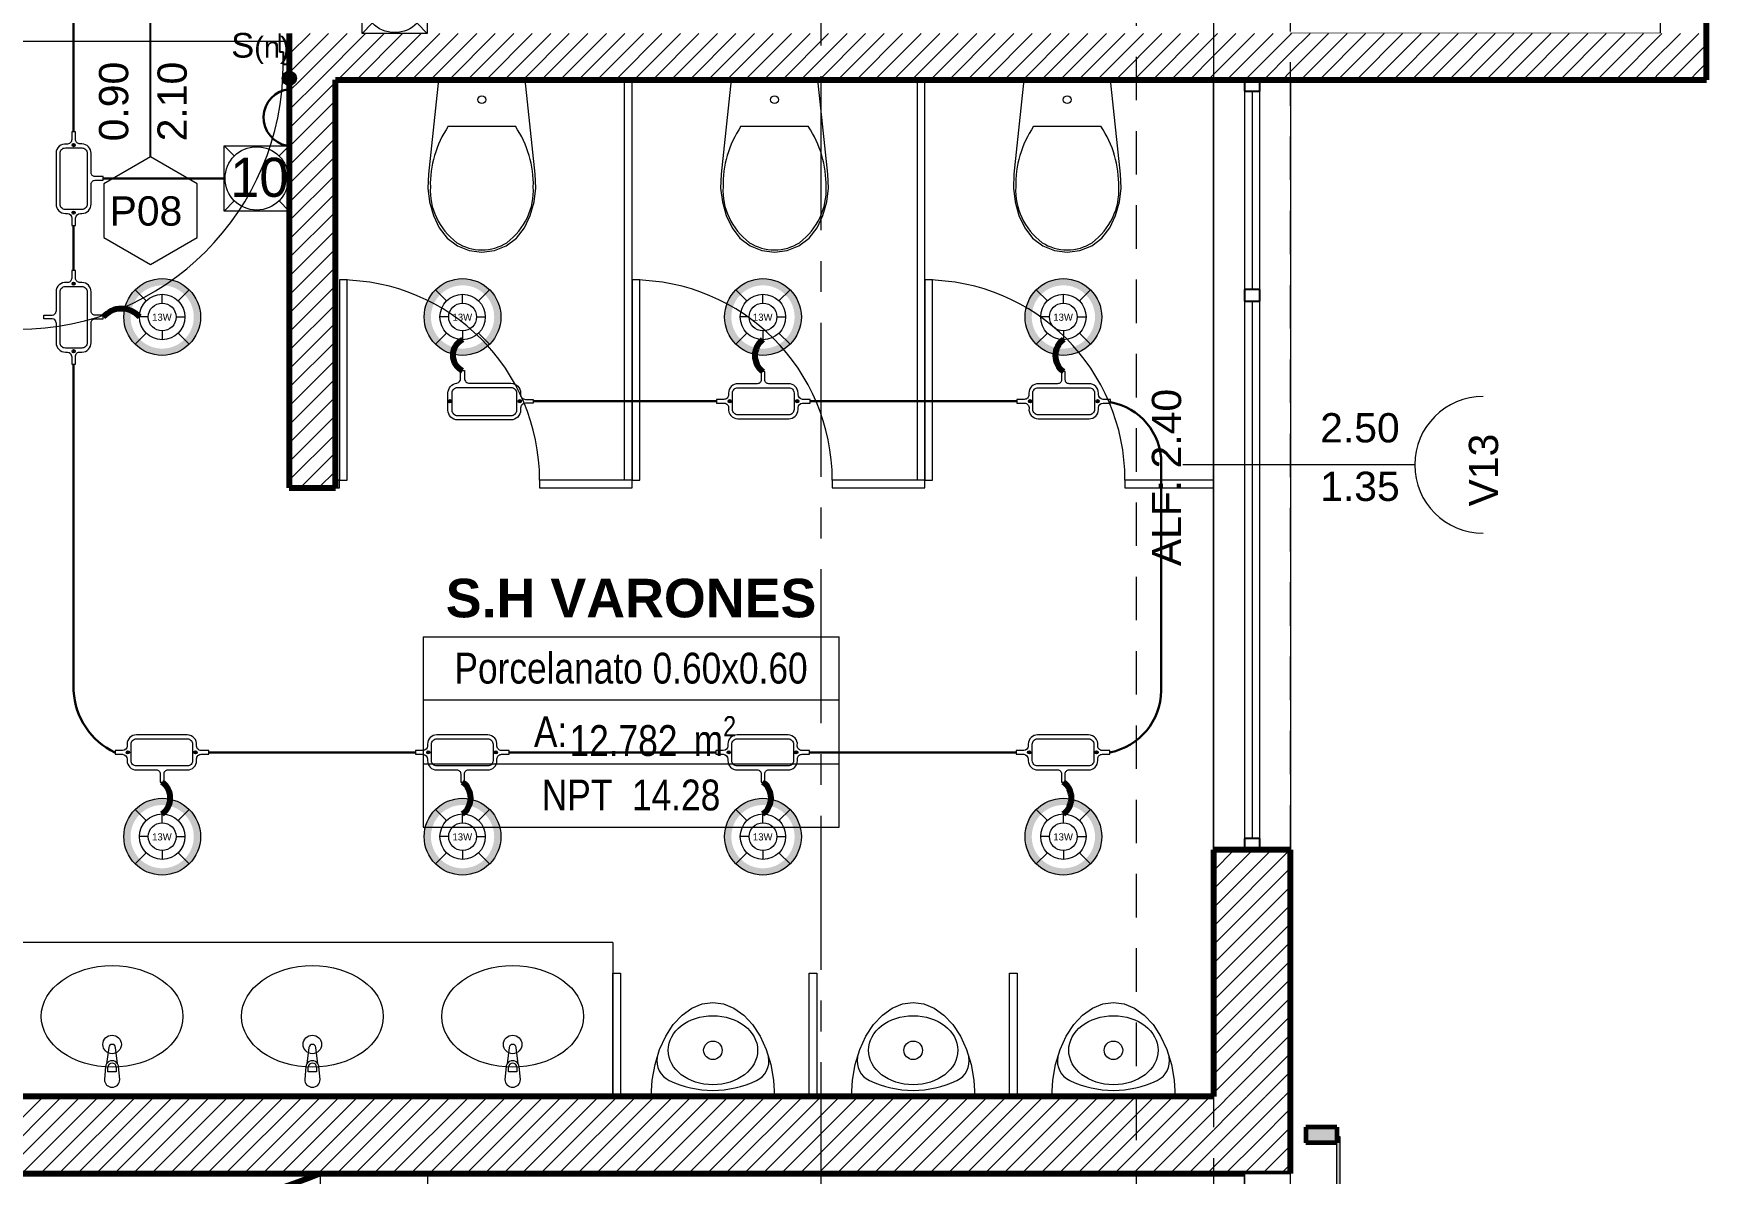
# Model space of a CAD drawing. Header units: inches. Extents: x -38 to 5698, y -33 to 92.
# Drawn here: x 324.99 to 330.42, y 11.45 to 15.15 of the extents above; entities that cross this region are included whole.
import ezdxf
from ezdxf.lldxf.tags import DXFTag

# ---------------------------------------------------------------- set-up
doc = ezdxf.new("R2010")
doc.units = ezdxf.units.IN
doc.header["$MEASUREMENT"] = 0
doc.set_wipeout_variables(frame=1)
for name, pattern in [('CONTINUA', [0]), ('Hidden Line', [0.195611, 0.141111, -0.0545]), ('Punto & Raya', [0.65, 0.5, -0.075, 0, -0.075]), ('Rayas', [0.282222, 0.141111, -0.141111]), ('Wipeout_Contour', [1, 0, -1])]:
    doc.linetypes.add(name, pattern=pattern)
for name, color, linetype, lineweight in [('00 IE CKTO TOMAS', 111, 'Rayas', 18), ('00_IE_Luminarias', 6, 'Continuous', 30), ('01 IE LUM LED AD DN570C', 1, 'Continuous', 13), ('ALUMBRADO_CONDUIT', 30, 'CONDUIT1', 30), ('ALUMBRADO_PVC', 6, 'PVC1', 30), ('Bancas', 1, 'Continuous', 13), ('Cable Alumbrado', 150, 'Continuous', 30), ('CABLEADO EXT.', 3, 'PVCSUBT', 30), ('pulsador', 4, 'Continuous', 40), ('Simb_Alumbrado', 140, 'CONTINUA', 30)]:
    doc.layers.add(name, color=color, linetype=linetype, lineweight=lineweight)
for name, color, linetype in [('02 _ ARQ _ ALB _ Ejes Generales', 7, 'Continuous'), ('02 _ ARQ _ ZON _ Espacio.3D', 7, 'Continuous'), ('08 _ STR _ EXT _ 07 Losa Aligerada', 7, 'Continuous'), ('08 _ STR _ EXT _ 09 Vigas', 7, 'Continuous'), ('Acabado - Muros', 7, 'Continuous'), ('Estructura - 04 MURO', 7, 'Continuous'), ('Interior - Sanitarios', 7, 'Continuous'), ('Marcador - Secciones', 251, 'Continuous')]:
    doc.layers.add(name, color=color, linetype=linetype)
doc.styles.add('Annotative', font='arial.ttf')
doc.styles.add('Estilo_Generado_4', font='swisse.ttf')
doc.styles.add('Estilo_Generado_8', font='arialbd.ttf')
doc.styles.add('Estilo_Generado_9', font='ARIALN.TTF')
doc.styles.add('{18b73a54-fa43-428c-adcb-c1c7bbdf2c84}', font='Simplex.shx')
tags = doc.linetypes.add('CONDUIT', pattern='A,1.5,-0.210535,["con",{18b73a54-fa43-428c-adcb-c1c7bbdf2c84},S=0.2,R=0,X=0,Y=-0.065594],-0.702384', length=2.412919).pattern_tags.tags
tags[6] = DXFTag(74, 10)
tags = doc.linetypes.add('CONDUIT1', pattern='A,1,-0.19772,["con",{18b73a54-fa43-428c-adcb-c1c7bbdf2c84},S=0.2,R=0,X=0,Y=-0.065594],-0.593642', length=1.791362).pattern_tags.tags
tags[6] = DXFTag(74, 10)
tags = doc.linetypes.add('PVC1', pattern='A,1,-0.19772,["PVC",{18b73a54-fa43-428c-adcb-c1c7bbdf2c84},S=0.13,R=0,X=0,Y=-0.061851],-0.507647', length=1.705367).pattern_tags.tags
tags[6] = DXFTag(74, 10)
tags = doc.linetypes.add('PVCSUBT', pattern='A,0.6,-0.3,0.6,-0.075691,["PVC",Standard,S=0.2,R=0,X=0,Y=-0.093724],-0.621005', length=2.196696).pattern_tags.tags
tags[10] = DXFTag(74, 10)
pattern_1 = [(45, (277.50004, 6e-09), (-0.030052038, 0.030052038), [])]

# ---------------------------------------------------------------- blocks, each defined once
blk = doc.blocks.new('LUM DN570C')
at = {"layer": '01 IE LUM LED AD DN570C'}
h = blk.add_hatch(color=256, dxfattribs=at)
edge = h.paths.add_edge_path()
edge.add_arc((0, 0), 0.1344, 0, 360)
edge = h.paths.add_edge_path(flags=17)
edge.add_arc((0, 0), 0.1108, 0, 360)
for p, q in [((-0.0561, 0.0563), (-0.0949, 0.0952)), ((0.0561, 0.0563), (0.0949, 0.0952)), ((-0.0561, -0.0563), (-0.0949, -0.0952)), ((0.0561, -0.0563), (0.0949, -0.0952))]:
    blk.add_line(p, q, dxfattribs=at)
at = {"layer": '01 IE LUM LED AD DN570C', "ltscale": 0.4}
for p, q in [((0, 0.0487), (0, 0.0795)), ((-0.0487, 0), (-0.0795, 0)), ((0.0487, 0), (0.0795, 0)), ((0, -0.0487), (0, -0.0795))]:
    blk.add_line(p, q, dxfattribs=at)
at = {"layer": '01 IE LUM LED AD DN570C'}
for radius in [0.1344, 0.0795]:
    blk.add_circle((0, 0), radius, dxfattribs=at)
at = {"layer": '01 IE LUM LED AD DN570C', "ltscale": 0.4}
blk.add_circle((0, 0), 0.0487, dxfattribs=at)
at = {"color": 1, "linetype": 'ByBlock', "lineweight": 80, "insert": (-0.0353, 0.0117), "char_height": 0.025, "width": 0.622217, "attachment_point": 1}
blk.add_mtext('13W ', dxfattribs=at)
blk = doc.blocks.new('oval t')
at = {"layer": 'Simb_Alumbrado', "lineweight": 13}
blk.add_lwpolyline([(0.0141, 0.0102, -0.414214), (0.0041, 0.0202), (0.0041, 0.0416), (-0.0056, 0.0416), (-0.0056, 0.0202, -0.414214), (-0.0156, 0.0102), (-0.0659, 0.0102, 0.414214), (-0.0899, -0.0138), (-0.0899, -0.0183, -0.414214), (-0.1019, -0.0303), (-0.1213, -0.0303), (-0.1213, -0.04), (-0.1016, -0.04, -0.451917), (-0.0897, -0.0535, 0.451917), (-0.0659, -0.0805), (0.0659, -0.0805, 0.414214), (0.0899, -0.0566), (0.0899, -0.0512, -0.398753), (0.1019, -0.0401), (0.1213, -0.0401), (0.1213, -0.0304), (0.1019, -0.0304, -0.368669), (0.0899, -0.0176), (0.0899, -0.0138, 0.414214), (0.0659, 0.0102), (0.0141, 0.0102)], format="xyb", dxfattribs=at)
blk.add_lwpolyline([(-0.0659, 0), (0.0659, 0, -0.414214), (0.0797, -0.0138), (0.0797, -0.0566, -0.414214), (0.0659, -0.0703), (-0.0659, -0.0703, -0.414214), (-0.0797, -0.0566), (-0.0797, -0.0138, -0.414214)], format="xyb", close=True, dxfattribs=at)
for points in [[(-0.0911, -0.0352), (-0.0828, -0.0352)], [(-0.0869, -0.031), (-0.0869, -0.0394)], [(0.0837, -0.0352), (0.0921, -0.0352)], [(0.0879, -0.031), (0.0879, -0.0394)]]:
    blk.add_lwpolyline(points, dxfattribs=at)
for centre in [(-0.0869, -0.0352), (0.0879, -0.0352)]:
    blk.add_circle(centre, 0.00419, dxfattribs=at)
blk = doc.blocks.new('CAJA OVAL TIPO L')
at = {"layer": 'Simb_Alumbrado', "lineweight": 13}
blk.add_lwpolyline([(-0.0491, -0.079), (-0.0491, -0.0343, -0.380413), (-0.0258, -0.0088), (-0.0258, -0.0088, 0.341426), (-0.0164, 0.0033), (-0.0164, 0.0236), (-0.0063, 0.0236), (-0.0063, 0.0033, 0.414214), (0.0063, -0.0092), (0.1138, -0.0092, -0.414214), (0.1388, -0.0343), (0.1388, -0.0382, 0.414214), (0.1513, -0.0508), (0.1716, -0.0508), (0.1716, -0.0609), (0.1513, -0.0609, 0.414214), (0.1388, -0.0734), (0.1388, -0.079, -0.414214), (0.1138, -0.104), (-0.0241, -0.104, -0.414214), (-0.0491, -0.079, 0.414214)], format="xyb", dxfattribs=at)
blk.add_lwpolyline([(-0.0241, -0.0199), (0.1138, -0.0199, -0.414214), (0.1282, -0.0343), (0.1282, -0.079, -0.414214), (0.1138, -0.0934), (-0.0241, -0.0934, -0.414214), (-0.0384, -0.079), (-0.0384, -0.0343, -0.414214)], format="xyb", close=True, dxfattribs=at)
for points in [[(-0.0483, -0.0558), (-0.0395, -0.0558)], [(-0.0439, -0.0514), (-0.0439, -0.0602)], [(0.1323, -0.0558), (0.1411, -0.0558)], [(0.1367, -0.0514), (0.1367, -0.0602)]]:
    blk.add_lwpolyline(points, dxfattribs=at)
for centre in [(-0.0439, -0.0558), (0.1367, -0.0558)]:
    blk.add_circle(centre, 0.00438, dxfattribs=at)
blk = doc.blocks.new('CAJA CONDULET TIPO X')
at = {"layer": 'Simb_Alumbrado', "lineweight": 13}
for p, q in [((78.5283, -4.1616), (78.5283, -4.1519)), ((78.5283, -4.1519), (78.5497, -4.1519)), ((78.5497, -4.1616), (78.5283, -4.1616))]:
    blk.add_line(p, q, dxfattribs=at)
for points in [[(78.6505, -4.1716, -0.414214), (78.6605, -4.1616), (78.6819, -4.1616), (78.6819, -4.1519), (78.6605, -4.1519, -0.414214), (78.6505, -4.1419), (78.6505, -4.0916, 0.414214), (78.6265, -4.0677), (78.6219, -4.0677, -0.414214), (78.6099, -4.0557), (78.6099, -4.0363), (78.6002, -4.0363), (78.6002, -4.056, -0.451917), (78.5867, -4.0678, 0.451917), (78.5597, -4.0916), (78.5597, -4.1419)], [(78.5597, -4.1716), (78.5597, -4.2235, 0.414214), (78.5837, -4.2475), (78.589, -4.2475, -0.334232), (78.6002, -4.2595), (78.6002, -4.2789), (78.6099, -4.2789), (78.6099, -4.2595, -0.455912), (78.6227, -4.2475), (78.6265, -4.2475, 0.414214), (78.6505, -4.2235), (78.6505, -4.1716)]]:
    blk.add_lwpolyline(points, format="xyb", dxfattribs=at)
for points in [[(78.6093, -4.0706), (78.6009, -4.0706)], [(78.6051, -4.0664), (78.6051, -4.0748)], [(78.6051, -4.2412), (78.6051, -4.2496)], [(78.6093, -4.2454), (78.6009, -4.2454)]]:
    blk.add_lwpolyline(points, dxfattribs=at)
blk.add_lwpolyline([(78.6403, -4.0916), (78.6403, -4.2235, -0.414214), (78.6265, -4.2373), (78.5837, -4.2373, -0.414214), (78.5699, -4.2235), (78.5699, -4.0916, -0.414214), (78.5837, -4.0779), (78.6265, -4.0779, -0.414214)], format="xyb", close=True, dxfattribs=at)
for centre in [(78.6051, -4.0706), (78.6051, -4.2454)]:
    blk.add_circle(centre, 0.00419, dxfattribs=at)
for centre, start, end in [((78.5497, -4.1419), 270, 0), ((78.5497, -4.1716), 0, 90)]:
    blk.add_arc(centre, 0.01, start, end, dxfattribs=at)
blk = doc.blocks.new('ii3t')
at = {"layer": 'Simb_Alumbrado', "lineweight": 5}
h = blk.add_hatch(color=3, dxfattribs=at)
edge = h.paths.add_edge_path()
edge.add_arc((0, 0), 0.0164, 0, 360)
blk.add_circle((0, 0), 0.0164, dxfattribs=at)
blk = doc.blocks.new('100x100x80 adosado')
at = {"layer": 'Simb_Alumbrado', "lineweight": 13}
blk.add_lwpolyline([(-0.0768, 0.0788), (0.0194, 0.0788), (0.0194, -0.0174), (-0.0768, -0.0174)], close=True, dxfattribs=at)
at = {"layer": 'Simb_Alumbrado', "lineweight": 9}
for points in [[(-0.0768, 0.0788), (-0.0618, 0.0638)], [(0.0043, 0.0638), (0.0194, 0.0788)], [(-0.0768, -0.0174), (-0.0618, -0.0023)], [(0.0043, -0.0023), (0.0194, -0.0174)]]:
    blk.add_lwpolyline(points, dxfattribs=at)
blk.add_circle((-0.0287, 0.0307), 0.0467, dxfattribs=at)
at = {"layer": 'Simb_Alumbrado', "lineweight": 9, "insert": (-0.0677, 0.0612), "char_height": 0.05773, "attachment_point": 1}
blk.add_mtext_dynamic_manual_height_columns('10', width=0.119989, gutter_width=12.5, heights=[0], dxfattribs=at)
blk = doc.blocks.new('luz de emergencia')
at = {"color": 5, "lineweight": 40}
for p, q in [((164.1493, 48.9365, -0.0001), (164.2333, 48.9365, -0.0001)), ((164.3313, 48.9365, -0.0001), (164.4153, 48.9365, -0.0001))]:
    blk.add_line(p, q, dxfattribs=at)
at = {"layer": '00_IE_Luminarias', "color": 5, "linetype": 'Continuous', "lineweight": 13}
for p, q in [((164.1913, 49.0205, -0.0001), (164.1493, 48.9365, -0.0001)), ((164.2333, 48.9365, -0.0001), (164.1913, 49.0205, -0.0001)), ((164.3733, 49.0205, -0.0001), (164.3313, 48.9365, -0.0001)), ((164.4153, 48.9365, -0.0001), (164.3733, 49.0205, -0.0001))]:
    blk.add_line(p, q, dxfattribs=at)
at = {"layer": '00_IE_Luminarias', "color": 5, "linetype": 'Continuous', "lineweight": 13, "elevation": -0.0001}
blk.add_lwpolyline([(164.4573, 49.0205), (164.1073, 49.0205), (164.1073, 49.1666), (164.4573, 49.1665)], close=True, dxfattribs=at)

msp = doc.modelspace()

# ---------------------------------------------------------------- hatches: boundary and pattern name
at = {"layer": 'Acabado - Muros', "linetype": 'Continuous', "lineweight": 0}
msp.add_hatch(color=254, dxfattribs=at).paths.add_polyline_path([(329.1199, 11.55), (329.2199, 11.55), (329.2199, 11.6), (329.1199, 11.6)])
at = {"layer": 'Acabado - Muros', "linetype": 'Continuous', "lineweight": 9}
msp.add_hatch(color=250, dxfattribs=at).paths.add_polyline_path([(329.2299, 10.655), (329.2299, 11.57), (329.2199, 11.57), (329.2199, 10.655)])

# ---------------------------------------------------------------- linework, layer by layer
at = {"layer": '02 _ ARQ _ ZON _ Espacio.3D', "color": 252, "linetype": 'Continuous', "lineweight": 13}
for p, q in [((326.2541, 13.1917), (326.2541, 12.574)), ((326.2541, 13.1917), (327.6044, 13.1917)), ((327.6044, 12.574), (327.6044, 13.1917)), ((327.6044, 12.9858), (326.2541, 12.9858)), ((326.2541, 12.7799), (327.6044, 12.7799)), ((326.2541, 12.574), (327.6044, 12.574))]:
    msp.add_line(p, q, dxfattribs=at)
at = {"layer": '02 _ ARQ _ ZON _ Espacio.3D', "color": 254, "linetype": 'Continuous', "lineweight": 0, "flags": 128}
msp.add_lwpolyline([(321.57, 16.9), (321.22, 16.9), (321.22, 7.7), (321.57, 7.7), (321.57, 8.1), (322.07, 8.1), (322.07, 7.35), (328.17, 7.35), (328.17, 7.7), (328.57, 7.7), (328.57, 8.1), (328.92, 8.1), (328.92, 11.45), (323.12, 11.45), (323.12, 16.1), (321.57, 16.1)], close=True, dxfattribs=at)
at = {"layer": '02 _ ARQ _ ZON _ Espacio.3D', "color": 9, "linetype": 'Continuous', "lineweight": 5, "flags": 128}
msp.add_lwpolyline([(324.92, 15.1235), (324.92, 11.7), (328.82, 11.7), (328.82, 14.9999), (325.97, 14.9999), (325.97, 13.6749), (325.82, 13.6749), (325.82, 15.1235)], close=True, dxfattribs=at)
at = {"layer": '08 _ STR _ EXT _ 07 Losa Aligerada', "color": 254, "linetype": 'Continuous', "lineweight": 18, "flags": 128}
msp.add_lwpolyline([(330.42, 18.1001), (329.07, 18.1001), (329.07, 15.7999), (330.27, 15.7999), (330.27, 15.1499), (329.07, 15.1499), (329.07, 14.9999), (330.42, 14.9999)], close=True, dxfattribs=at)
at = {"layer": 'Acabado - Muros', "color": 7, "linetype": 'Continuous', "lineweight": 60}
for p, q in [((329.2199, 11.6), (329.1199, 11.6)), ((329.1199, 11.6), (329.1199, 11.55)), ((329.2199, 11.6), (329.2199, 11.55)), ((329.2199, 11.55), (329.1199, 11.55))]:
    msp.add_line(p, q, dxfattribs=at)
at = {"layer": 'Acabado - Muros', "color": 7, "linetype": 'Continuous', "lineweight": 13, "flags": 128}
msp.add_lwpolyline([(329.2299, 10.655), (329.2199, 10.655), (329.2199, 11.57), (329.2299, 11.57)], close=True, dxfattribs=at)
at = {"layer": 'ALUMBRADO_CONDUIT', "color": 30, "lineweight": 30, "ltscale": 0.4, "true_color": 0xf26722}
for p, q in [((325.1201, 15.8017), (325.1201, 14.8308)), ((325.2164, 14.6796), (325.6084, 14.6796)), ((325.1201, 14.5265), (325.1201, 14.3809)), ((325.12, 14.0767), (325.12, 13.0169)), ((326.6119, 13.9562), (327.2064, 13.9562)), ((327.5106, 13.9562), (328.1814, 13.9562)), ((328.6502, 13.7562), (328.6502, 13.0169)), ((325.5586, 12.8169), (326.2294, 12.8169)), ((326.5336, 12.8169), (327.2044, 12.8169)), ((327.5086, 12.8169), (328.1794, 12.8169))]:
    msp.add_line(p, q, dxfattribs=at)
for centre, radius, start, end in [((328.4502, 13.7562), 0.2, 0, 79.8105), ((325.3528, 13.0281), 0.2331, 182.7731, 245.0223), ((328.4441, 13.0191), 0.2061, 281.0551, 359.3769)]:
    msp.add_arc(centre, radius, start, end, dxfattribs=at)
at = {"layer": 'CABLEADO EXT.', "color": 3, "lineweight": 80}
for centre, radius, start, end in [((325.2751, 14.1785), 0.078, 41.13, 138.87), ((326.4064, 14.106), 0.0556, 115.4571, 244.5429), ((327.3952, 14.1044), 0.0641, 126.0183, 233.9817), ((328.3702, 14.1044), 0.0641, 126.0183, 233.9817), ((325.3698, 12.6687), 0.0641, 306.0183, 53.9817), ((326.3448, 12.6687), 0.0641, 306.0183, 53.9817), ((327.3198, 12.6687), 0.0641, 306.0183, 53.9817), ((328.2948, 12.6687), 0.0641, 306.0183, 53.9817)]:
    msp.add_arc(centre, radius, start, end, dxfattribs=at)
at = {"layer": 'Estructura - 04 MURO', "color": 152, "linetype": 'Continuous', "lineweight": 25}
msp.add_line((325.37, 14.7499), (325.37, 15.2624), dxfattribs=at)
at = {"layer": 'Estructura - 04 MURO', "color": 165, "linetype": 'Continuous', "lineweight": 25}
for p, q in [((325.788, 15.1499), (325.788, 15.0899)), ((328.9199, 14.9624), (328.9699, 14.9624)), ((328.9699, 14.3188), (328.9199, 14.3188)), ((328.9199, 14.3188), (328.9199, 14.2813)), ((328.9699, 14.2813), (328.9699, 14.3188)), ((328.9199, 14.2813), (328.9699, 14.2813)), ((328.9699, 12.5375), (328.9199, 12.5375))]:
    msp.add_line(p, q, dxfattribs=at)
at = {"layer": 'Estructura - 04 MURO', "color": 165, "linetype": 'Continuous', "lineweight": 15}
for p, q in [((328.9199, 14.9624), (328.9199, 14.3188)), ((328.9449, 14.9624), (328.9449, 14.3188)), ((328.9699, 14.3188), (328.9699, 14.9624)), ((328.9199, 14.2813), (328.9199, 12.5375)), ((328.9449, 14.2813), (328.9449, 12.5375)), ((328.9699, 12.5375), (328.9699, 14.2813)), ((329.473, 13.75), (328.7199, 13.75))]:
    msp.add_line(p, q, dxfattribs=at)
at = {"layer": 'Estructura - 04 MURO', "color": 251, "linetype": 'Continuous', "lineweight": 13, "flags": 128}
msp.add_lwpolyline([(325.37, 14.3999), (325.5216, 14.4874), (325.5216, 14.6624), (325.37, 14.7499), (325.2185, 14.6624), (325.2185, 14.4874)], close=True, dxfattribs=at)
msp.add_lwpolyline([(329.6949, 13.9719, 1), (329.6949, 13.528)], format="xyb", dxfattribs=at)
at = {"layer": 'Interior - Sanitarios', "color": 175, "linetype": 'Continuous', "lineweight": 13}
for p, q in [((326.9325, 13.6749), (326.9325, 14.9999)), ((327.8825, 13.6749), (327.8825, 14.9999)), ((326.9325, 13.6999), (326.6325, 13.6999)), ((326.6325, 13.6999), (326.6325, 13.6749)), ((327.8825, 13.6999), (327.5825, 13.6999)), ((327.5825, 13.6999), (327.5825, 13.6749)), ((326.6325, 13.6749), (326.9325, 13.6749)), ((327.5825, 13.6749), (327.8825, 13.6749))]:
    msp.add_line(p, q, dxfattribs=at)
at = {"layer": 'Interior - Sanitarios', "color": 251, "linetype": 'Continuous', "lineweight": 13}
for p, q in [((326.445, 14.8485), (326.3361, 14.8485)), ((326.554, 14.8485), (326.445, 14.8485)), ((327.395, 14.8485), (327.2861, 14.8485)), ((327.504, 14.8485), (327.395, 14.8485)), ((328.345, 14.8485), (328.2361, 14.8485)), ((328.454, 14.8485), (328.345, 14.8485))]:
    msp.add_line(p, q, dxfattribs=at)
at = {"layer": 'Interior - Sanitarios', "color": 205, "linetype": 'Continuous', "lineweight": 13}
for p, q in [((326.87, 12.2), (324.92, 12.2)), ((326.87, 12.2), (326.87, 11.7)), ((325.2314, 11.7799), (325.2314, 11.7948)), ((325.2586, 11.7948), (325.2586, 11.7799)), ((325.8814, 11.7799), (325.8814, 11.7948)), ((325.9086, 11.7948), (325.9086, 11.7799)), ((326.5314, 11.7799), (326.5314, 11.7948)), ((326.5586, 11.7948), (326.5586, 11.7799)), ((325.2586, 11.7799), (325.2314, 11.7799)), ((325.9086, 11.7799), (325.8814, 11.7799)), ((326.5586, 11.7799), (326.5314, 11.7799)), ((326.87, 11.7), (324.92, 11.7))]:
    msp.add_line(p, q, dxfattribs=at)
at = {"layer": 'Interior - Sanitarios', "color": 251, "linetype": 'Continuous', "lineweight": 13, "flags": 128}
for points in [[(326.2756, 14.6032), (326.288, 14.5597), (326.307, 14.5186), (326.3326, 14.486), (326.3657, 14.4611), (326.404, 14.4454), (326.445, 14.4399), (326.4861, 14.4454), (326.5244, 14.4611), (326.5574, 14.486), (326.583, 14.5186), (326.602, 14.5597), (326.6144, 14.6032), (326.6199, 14.6481), (326.6184, 14.6933), (326.586, 14.9999), (326.304, 14.9999), (326.2717, 14.6933), (326.2701, 14.6481)], [(327.2256, 14.6032), (327.238, 14.5597), (327.257, 14.5186), (327.2826, 14.486), (327.3157, 14.4611), (327.354, 14.4454), (327.395, 14.4399), (327.4361, 14.4454), (327.4744, 14.4611), (327.5074, 14.486), (327.533, 14.5186), (327.552, 14.5597), (327.5644, 14.6032), (327.5699, 14.6481), (327.5684, 14.6933), (327.536, 14.9999), (327.254, 14.9999), (327.2217, 14.6933), (327.2201, 14.6481)], [(328.1756, 14.6032), (328.188, 14.5597), (328.207, 14.5186), (328.2326, 14.486), (328.2657, 14.4611), (328.304, 14.4454), (328.345, 14.4399), (328.3861, 14.4454), (328.4244, 14.4611), (328.4574, 14.486), (328.483, 14.5186), (328.502, 14.5597), (328.5144, 14.6032), (328.5199, 14.6481), (328.5184, 14.6933), (328.486, 14.9999), (328.204, 14.9999), (328.1717, 14.6933), (328.1701, 14.6481)]]:
    msp.add_lwpolyline(points, close=True, dxfattribs=at)
at = {"layer": 'Interior - Sanitarios', "color": 175, "linetype": 'Continuous', "lineweight": 13, "flags": 128}
for points in [[(326.9325, 14.9999), (326.9075, 14.9999), (326.9075, 13.6999)], [(327.8825, 14.9999), (327.8575, 14.9999), (327.8575, 13.6999)]]:
    msp.add_lwpolyline(points, dxfattribs=at)
at = {"layer": 'Interior - Sanitarios', "color": 7, "linetype": 'Continuous', "lineweight": 13, "flags": 128}
for points in [[(326.0075, 13.6999), (326.0075, 14.3499), (325.9825, 14.3499), (325.9825, 13.6999)], [(326.9575, 13.6999), (326.9575, 14.3499), (326.9325, 14.3499), (326.9325, 13.6999)], [(327.9075, 13.6999), (327.9075, 14.3499), (327.8825, 14.3499), (327.8825, 13.6999)]]:
    msp.add_lwpolyline(points, close=True, dxfattribs=at)
at = {"layer": 'Interior - Sanitarios', "color": 175, "linetype": 'Continuous', "lineweight": 13, "flags": 128}
for points in [[(325.9825, 13.6749), (325.9825, 13.6999), (325.97, 13.6999), (325.97, 13.6749)], [(328.82, 13.6749), (328.82, 13.6999), (328.5325, 13.6999), (328.5325, 13.6749)]]:
    msp.add_lwpolyline(points, close=True, dxfattribs=at)
at = {"layer": 'Interior - Sanitarios', "color": 205, "linetype": 'Continuous', "lineweight": 13, "flags": 128}
for points in [[(326.895, 11.7), (326.87, 11.7), (326.87, 12.1), (326.895, 12.1)], [(327.5325, 11.7), (327.5075, 11.7), (327.5075, 12.1), (327.5325, 12.1)], [(328.1825, 11.7), (328.1575, 11.7), (328.1575, 12.1), (328.1825, 12.1)]]:
    msp.add_lwpolyline(points, close=True, dxfattribs=at)
for points in [[(327.395, 11.7), (326.995, 11.7), (326.9981, 11.753), (327.0071, 11.8043), (327.0218, 11.8525), (327.0418, 11.8961), (327.0665, 11.9336), (327.095, 11.9641), (327.1266, 11.9866), (327.1603, 12.0004), (327.195, 12.005), (327.2298, 12.0004), (327.2634, 11.9866), (327.295, 11.9641), (327.3236, 11.9336), (327.3483, 11.8961), (327.3682, 11.8525), (327.383, 11.8043), (327.392, 11.753), (327.395, 11.7)], [(328.045, 11.7), (327.645, 11.7), (327.6481, 11.753), (327.6571, 11.8043), (327.6718, 11.8525), (327.6918, 11.8961), (327.7165, 11.9336), (327.745, 11.9641), (327.7766, 11.9866), (327.8103, 12.0004), (327.845, 12.005), (327.8798, 12.0004), (327.9134, 11.9866), (327.945, 11.9641), (327.9736, 11.9336), (327.9983, 11.8961), (328.0182, 11.8525), (328.033, 11.8043), (328.042, 11.753), (328.045, 11.7)], [(328.695, 11.7), (328.295, 11.7), (328.2981, 11.753), (328.3071, 11.8043), (328.3218, 11.8525), (328.3418, 11.8961), (328.3665, 11.9336), (328.395, 11.9641), (328.4266, 11.9866), (328.4603, 12.0004), (328.495, 12.005), (328.5298, 12.0004), (328.5634, 11.9866), (328.595, 11.9641), (328.6236, 11.9336), (328.6482, 11.8961), (328.6682, 11.8525), (328.683, 11.8043), (328.692, 11.753), (328.695, 11.7)]]:
    msp.add_lwpolyline(points, dxfattribs=at)
for points in [[(325.27, 11.755), (325.266, 11.797, 0.12102), (325.2628, 11.8065), (325.2561, 11.8594, 0.882566), (325.2339, 11.8594), (325.2273, 11.8065, 0.12102), (325.224, 11.797), (325.22, 11.755, 1)], [(325.92, 11.755), (325.916, 11.797, 0.12102), (325.9128, 11.8065), (325.9061, 11.8594, 0.882566), (325.8839, 11.8594), (325.8773, 11.8065, 0.12102), (325.874, 11.797), (325.87, 11.755, 1)], [(326.57, 11.755), (326.566, 11.797, 0.12102), (326.5628, 11.8065), (326.5561, 11.8594, 0.882566), (326.5339, 11.8594), (326.5273, 11.8065, 0.12102), (326.524, 11.797), (326.52, 11.755, 1)]]:
    msp.add_lwpolyline(points, format="xyb", close=True, dxfattribs=at)
at = {"layer": 'Interior - Sanitarios', "color": 251, "linetype": 'Continuous', "lineweight": 13}
for centre in [(326.445, 14.9349), (327.395, 14.9349), (328.345, 14.9349)]:
    msp.add_circle(centre, 0.0127, dxfattribs=at)
at = {"layer": 'Interior - Sanitarios', "color": 205, "linetype": 'Continuous', "lineweight": 13}
for centre in [(325.245, 11.8689), (325.895, 11.8689), (326.545, 11.8689), (327.195, 11.85), (327.845, 11.85), (328.495, 11.85)]:
    msp.add_circle(centre, 0.03, dxfattribs=at)
at = {"layer": 'Interior - Sanitarios', "color": 175, "linetype": 'Continuous', "lineweight": 13}
for centre, radius, start, end in [((325.9825, 13.6999), 0.65, 0, 90), ((326.9325, 13.6999), 0.65, 0, 90), ((326.9325, 13.6999), 0.65, 0, 90), ((327.8825, 13.6999), 0.65, 0, 90), ((325.245, 11.7951), 0.0211, 32.7707, 147.2287), ((325.245, 11.7948), 0.0136, 359.9997, 179.9997), ((325.895, 11.7951), 0.0211, 32.7707, 147.2287), ((325.895, 11.7948), 0.0136, 359.9997, 179.9997), ((326.545, 11.7951), 0.0211, 32.7707, 147.2287), ((326.545, 11.7948), 0.0136, 359.9997, 179.9997), ((327.0833, 11.8153), 0.07, 169.1855, 244.5474), ((327.3068, 11.8153), 0.07, 295.4526, 10.8145), ((327.7332, 11.8153), 0.07, 169.1855, 244.5474), ((327.9568, 11.8153), 0.07, 295.4526, 10.8145), ((328.3832, 11.8153), 0.07, 169.1855, 244.5474), ((328.6068, 11.8153), 0.07, 295.4526, 10.8145), ((327.195, 12.0501), 0.3301, 244.5474, 295.4526), ((327.845, 12.0501), 0.3301, 244.5474, 295.4526), ((328.495, 12.0501), 0.3301, 244.5474, 295.4526)]:
    msp.add_arc(centre, radius, start, end, dxfattribs=at)
at = {"layer": 'Interior - Sanitarios', "color": 251, "linetype": 'Continuous', "lineweight": 13}
for centre, major_axis, start_param, end_param in [((326.7031, 14.6605), (0.4253, 0), 2.612188, 3.165208), ((326.1869, 14.6605), (0.4253, 0), 6.259567, 6.812588), ((327.6531, 14.6605), (0.4253, 0), 2.612188, 3.165208), ((327.1369, 14.6605), (0.4253, 0), 6.259567, 6.812588), ((328.6031, 14.6605), (0.4253, 0), 2.612188, 3.165208), ((328.0869, 14.6605), (0.4253, 0), 6.259567, 6.812588), ((326.5345, 14.6392), (0.2569, 0), 3.085861, 3.98645), ((326.3556, 14.6392), (0.2569, 0), 5.438324, 6.338913), ((327.4845, 14.6392), (0.2569, 0), 3.085861, 3.98645), ((327.3056, 14.6392), (0.2569, 0), 5.438324, 6.338913), ((328.4345, 14.6392), (0.2569, 0), 3.085861, 3.98645), ((328.2556, 14.6392), (0.2569, 0), 5.438324, 6.338913), ((326.4458, 14.5688), (0.1385, 0), 4.079884, 4.706528), ((326.4442, 14.5688), (0.1385, 0), 4.71825, 5.344894), ((327.3958, 14.5688), (0.1385, 0), 4.079884, 4.706528), ((327.3942, 14.5688), (0.1385, 0), 4.71825, 5.344894), ((328.3458, 14.5688), (0.1385, 0), 4.079884, 4.706528), ((328.3442, 14.5688), (0.1385, 0), 4.71825, 5.344894)]:
    msp.add_ellipse(centre, major_axis=major_axis, ratio=0.875546, start_param=start_param, end_param=end_param, dxfattribs=at)
at = {"layer": 'Interior - Sanitarios', "color": 205, "linetype": 'Continuous', "lineweight": 13}
for centre, major_axis, ratio in [((325.245, 11.96), (-0.23, 0), 0.717391), ((325.895, 11.96), (-0.23, 0), 0.717391), ((326.545, 11.96), (-0.23, 0), 0.717391), ((327.195, 11.85), (0.145, 0), 0.772414), ((327.845, 11.85), (0.145, 0), 0.772414), ((328.495, 11.85), (0.145, 0), 0.772414)]:
    msp.add_ellipse(centre, major_axis=major_axis, ratio=ratio, dxfattribs=at)

# ---------------------------------------------------------------- block references
at = {"xscale": 1.253906979044094, "yscale": 1.253906979044094, "zscale": 1.253906979044094}
msp.add_blockref('CAJA CONDULET TIPO X', (226.5566, 19.442), dxfattribs=at)
at = {"layer": '01 IE LUM LED AD DN570C', "color": 1, "lineweight": 5, "xscale": 0.9263905751172247, "yscale": 0.9263905751172247, "zscale": 0.9263905751172247}
for p in [(325.4075, 14.2298), (326.3825, 14.2298), (327.3575, 14.2298), (328.3325, 14.2298), (325.4075, 12.5433), (326.3825, 12.5433), (327.3575, 12.5433), (328.3325, 12.5433)]:
    msp.add_blockref('LUM DN570C', p, dxfattribs=at)
at = {"layer": 'ALUMBRADO_CONDUIT', "linetype": 'CONDUIT', "lineweight": 30, "xscale": 1.253906979044094, "yscale": 1.253906979044094, "zscale": 1.253906979044094}
msp.add_blockref('CAJA OVAL TIPO L', (326.3967, 14.0262), dxfattribs=at)
at = {"layer": 'Bancas', "color": 252, "true_color": 0x939598, "xscale": 1.253906979044094, "yscale": 1.253906979044094, "zscale": 1.253906979044094}
for p, rotation in [((325.1642, 14.6786), 270), ((325.4065, 12.7727), 180), ((326.3815, 12.7727), 180), ((327.3565, 12.7727), 180), ((328.3315, 12.7727), 180)]:
    msp.add_blockref('oval t', p, dxfattribs=dict(at, rotation=rotation))
for p in [(327.3585, 14.0004), (328.3335, 14.0004)]:
    msp.add_blockref('oval t', p, dxfattribs=at)

# ---------------------------------------------------------------- texts
at = {"layer": '02 _ ARQ _ ZON _ Espacio.3D', "color": 252, "lineweight": 25, "attachment_point": 2}
for s, insert, char_height, style in [('\\A1;{\\pqc;\\pt0;\\fArial|b1|i0|c0|p34;S.H VARONES}', (326.9293, 13.3801), 0.125, 'Estilo_Generado_8'), ('\\A1;{\\pqc;\\pt0;\\fArial Narrow|b0|i0|c0|p34;Porcelanato 0.60x0.60}', (326.9293, 13.1402), 0.1, 'Estilo_Generado_9'), ('\\A1;{\\pqc;\\pt0;\\fArial Narrow|b0|i0|c0|p34;A: }', (326.6682, 12.9339), 0.1, 'Estilo_Generado_9'), ('\\A1;{\\pqc;\\pt0,0.3;\\fArial Narrow|b0|i0|c0|p34;12.782\\fArial Narrow|b0|i0|c0|p34;\\A1{\\H.66x;\\S^  ;}\\fArial Narrow|b0|i0|c0|p34; m\\fArial Narrow|b0|i0|c0|p34;\\A1{\\H.66x;\\S2^  ;}}', (326.9999, 12.9344), 0.1, 'Estilo_Generado_9'), ('\\A1;{\\pqc;\\pt0;\\fArial Narrow|b0|i0|c0|p34;NPT  14.28}', (326.9293, 12.7285), 0.1, 'Estilo_Generado_9')]:
    msp.add_mtext(s, dxfattribs=dict(at, insert=insert, char_height=char_height, style=style))
at = {"layer": 'Estructura - 04 MURO', "color": 251, "lineweight": 25, "char_height": 0.095, "attachment_point": 7, "rotation": 90, "style": 'Estilo_Generado_4'}
for s, insert in [('\\A1;{\\pql;\\pt0;\\fSwis721 Ex BT|b0|i0|c0|p34;0.90\\fSwis721 Ex BT|b0|i0|c0|p34;\\A1{\\H.66x;\\S^  ;}\\fSwis721 Ex BT|b0|i0|c0|p34;\\fSwis721 Ex BT|b0|i0|c0|p34;}', (325.3251, 14.7999)), ('\\A1;{\\pql;\\pt0;\\fSwis721 Ex BT|b0|i0|c0|p34;2.10\\fSwis721 Ex BT|b0|i0|c0|p34;\\A1{\\H.66x;\\S^  ;}\\fSwis721 Ex BT|b0|i0|c0|p34;\\fSwis721 Ex BT|b0|i0|c0|p34;}', (325.515, 14.7999)), ('\\A1;{\\pql;\\pt0;\\fSwis721 Ex BT|b0|i0|c0|p34;ALF: 2.40\\fSwis721 Ex BT|b0|i0|c0|p34;\\A1{\\H.66x;\\S^  ;}\\fSwis721 Ex BT|b0|i0|c0|p34;\\fSwis721 Ex BT|b0|i0|c0|p34;}', (328.7424, 13.4212)), ('\\A1;{\\pql;\\pt0;\\fSwis721 Ex BT|b0|i0|c0|p34;V13\\fSwis721 Ex BT|b0|i0|c0|p34;\\fSwis721 Ex BT|b0|i0|c0|p34;\\fSwis721 Ex BT|b0|i0|c0|p34;}', (329.7449, 13.6149))]:
    msp.add_mtext(s, dxfattribs=dict(at, insert=insert))
at = {"layer": 'Estructura - 04 MURO', "color": 251, "lineweight": 25, "char_height": 0.095, "attachment_point": 7, "style": 'Estilo_Generado_4'}
for s, insert in [('\\A1;{\\pql;\\pt0;\\fSwis721 Ex BT|b0|i0|c0|p34;P08\\fSwis721 Ex BT|b0|i0|c0|p34;\\fSwis721 Ex BT|b0|i0|c0|p34;\\fSwis721 Ex BT|b0|i0|c0|p34;}', (325.2367, 14.525)), ('\\A1;{\\pql;\\pt0;\\fSwis721 Ex BT|b0|i0|c0|p34;2.50\\fSwis721 Ex BT|b0|i0|c0|p34;\\A1{\\H.66x;\\S^  ;}\\fSwis721 Ex BT|b0|i0|c0|p34;\\fSwis721 Ex BT|b0|i0|c0|p34;}', (329.1659, 13.795)), ('\\A1;{\\pql;\\pt0;\\fSwis721 Ex BT|b0|i0|c0|p34;1.35\\fSwis721 Ex BT|b0|i0|c0|p34;\\A1{\\H.66x;\\S^  ;}\\fSwis721 Ex BT|b0|i0|c0|p34;\\fSwis721 Ex BT|b0|i0|c0|p34;}', (329.1659, 13.605))]:
    msp.add_mtext(s, dxfattribs=dict(at, insert=insert))

# ---------------------------------------------------------------- next in the draw order: wipeouts: each hides what was drawn before it
at = {"color": 254, "linetype": 'Wipeout_Contour', "lineweight": 0, "ltscale": 9854.672418}
msp.add_wipeout([(329.0699, 15.1499), (328.8199, 15.1499), (328.8199, 14.9999), (329.0699, 14.9999)], dxfattribs=at).dxf.layer = 'Estructura - 04 MURO'
at = {"color": 254, "linetype": 'Wipeout_Contour', "lineweight": 0, "ltscale": 7395.6261}
msp.add_wipeout([(330.27, 14.9999), (330.42, 14.9999), (330.27, 15.1499)], dxfattribs=at).dxf.layer = 'Estructura - 04 MURO'
at = {"color": 254, "linetype": 'Wipeout_Contour', "lineweight": 0, "ltscale": 9842.455917}
msp.add_wipeout([(325.97, 14.9999), (325.82, 14.9999), (325.82, 13.6749), (325.97, 13.6749)], dxfattribs=at).dxf.layer = 'Estructura - 04 MURO'
at = {"color": 254, "linetype": 'Wipeout_Contour', "lineweight": 0, "ltscale": 7391.319565}
msp.add_wipeout([(328.8199, 11.45), (329.0699, 11.45), (328.8199, 11.7)], dxfattribs=at).dxf.layer = 'Estructura - 04 MURO'

# ---------------------------------------------------------------- next in the draw order: hatches: boundary and pattern name
at = {"layer": 'Estructura - 04 MURO', "linetype": 'Continuous', "lineweight": 5}
h = msp.add_hatch(dxfattribs=at)
h.set_pattern_fill('LADRILLO_COMÚN_0002', color=252, style=0, pattern_type=2)
h.set_pattern_definition(pattern_1)
h.paths.add_polyline_path([(329.0699, 15.1499), (328.8199, 15.1499), (328.8199, 14.9999), (329.0699, 14.9999)])
h = msp.add_hatch(dxfattribs=at)
h.set_pattern_fill('LADRILLO_COMÚN_0002', color=252, style=0, pattern_type=2)
h.set_pattern_definition(pattern_1)
h.paths.add_polyline_path([(330.27, 14.9999), (330.42, 14.9999), (330.27, 15.1499)])
h = msp.add_hatch(dxfattribs=at)
h.set_pattern_fill('LADRILLO_COMÚN_0002', color=252, style=0, pattern_type=2)
h.set_pattern_definition(pattern_1)
h.paths.add_polyline_path([(325.97, 14.9999), (325.82, 14.9999), (325.82, 13.6749), (325.97, 13.6749)])
h = msp.add_hatch(dxfattribs=at)
h.set_pattern_fill('LADRILLO_COMÚN_0002', color=252, style=0, pattern_type=2)
h.set_pattern_definition(pattern_1)
h.paths.add_polyline_path([(328.8199, 11.45), (329.0699, 11.45), (328.8199, 11.7)])

# ---------------------------------------------------------------- next in the draw order: linework, layer by layer
at = {"layer": 'ALUMBRADO_PVC', "linetype": 'PVC1', "ltscale": 0.4}
msp.add_arc((325.8298, 14.8771), 0.093, 96.0296, 260.1773, dxfattribs=at)
at = {"layer": 'Estructura - 04 MURO', "color": 165, "linetype": 'Continuous', "lineweight": 25}
for p, q in [((328.9199, 14.9999), (328.9199, 14.9624)), ((328.9699, 14.9624), (328.9699, 14.9999))]:
    msp.add_line(p, q, dxfattribs=at)
at = {"layer": 'Estructura - 04 MURO', "color": 7, "linetype": 'Continuous', "lineweight": 80, "flags": 128}
for points in [[(325.82, 14.9999), (325.82, 13.6749)], [(325.97, 13.6749), (325.97, 14.9999)], [(325.82, 13.6749), (325.97, 13.6749)]]:
    msp.add_lwpolyline(points, dxfattribs=at)

# ---------------------------------------------------------------- next in the draw order: block references
at = {"layer": 'ALUMBRADO_CONDUIT', "linetype": 'PVC1', "lineweight": 35, "xscale": 2.199856799627834, "yscale": 2.199856799627834, "zscale": 2.199856799627834}
msp.add_blockref('100x100x80 adosado', (325.7774, 14.612), dxfattribs=at)

# ---------------------------------------------------------------- next in the draw order: wipeouts: each hides what was drawn before it
at = {"color": 254, "linetype": 'Wipeout_Contour', "lineweight": 0, "ltscale": 7394.783149}
msp.add_wipeout([(330.27, 15.1499), (330.42, 14.9999), (330.42, 15.1499)], dxfattribs=at).dxf.layer = 'Estructura - 04 MURO'
at = {"color": 254, "linetype": 'Wipeout_Contour', "lineweight": 0, "ltscale": 7390.575446}
msp.add_wipeout([(328.8199, 11.7), (329.0699, 11.45), (329.0699, 11.7)], dxfattribs=at).dxf.layer = 'Estructura - 04 MURO'

# ---------------------------------------------------------------- next in the draw order: hatches: boundary and pattern name
at = {"layer": 'Estructura - 04 MURO', "linetype": 'Continuous', "lineweight": 5}
h = msp.add_hatch(dxfattribs=at)
h.set_pattern_fill('LADRILLO_COMÚN_0002', color=252, style=0, pattern_type=2)
h.set_pattern_definition(pattern_1)
h.paths.add_polyline_path([(330.27, 15.1499), (330.42, 14.9999), (330.42, 15.1499)])
h = msp.add_hatch(dxfattribs=at)
h.set_pattern_fill('LADRILLO_COMÚN_0002', color=252, style=0, pattern_type=2)
h.set_pattern_definition(pattern_1)
h.paths.add_polyline_path([(328.8199, 11.7), (329.0699, 11.45), (329.0699, 11.7)])

# ---------------------------------------------------------------- next in the draw order: linework, layer by layer
at = {"layer": 'Estructura - 04 MURO', "color": 7, "linetype": 'Continuous', "lineweight": 80, "flags": 128}
msp.add_lwpolyline([(330.42, 14.9999), (330.42, 18.1001)], dxfattribs=at)

# ---------------------------------------------------------------- next in the draw order: wipeouts: each hides what was drawn before it
at = {"color": 254, "linetype": 'Wipeout_Contour', "lineweight": 0, "ltscale": 9854.606914}
msp.add_wipeout([(328.8199, 11.7), (329.0699, 11.7), (329.0699, 12.5), (328.8199, 12.5)], dxfattribs=at).dxf.layer = 'Estructura - 04 MURO'

# ---------------------------------------------------------------- next in the draw order: hatches: boundary and pattern name
at = {"layer": 'Estructura - 04 MURO', "linetype": 'Continuous', "lineweight": 5}
h = msp.add_hatch(dxfattribs=at)
h.set_pattern_fill('LADRILLO_COMÚN_0002', color=252, style=0, pattern_type=2)
h.set_pattern_definition(pattern_1)
h.paths.add_polyline_path([(328.8199, 11.7), (329.0699, 11.7), (329.0699, 12.5), (328.8199, 12.5)])

# ---------------------------------------------------------------- next in the draw order: linework, layer by layer
at = {"layer": 'Estructura - 04 MURO', "color": 165, "linetype": 'Continuous', "lineweight": 15}
for p, q in [((328.8199, 14.9999), (328.8199, 12.5)), ((329.0699, 14.9999), (329.0699, 12.5))]:
    msp.add_line(p, q, dxfattribs=at)
at = {"layer": 'Estructura - 04 MURO', "color": 7, "linetype": 'Continuous', "lineweight": 80}
msp.add_line((329.0699, 12.5), (328.8199, 12.5), dxfattribs=at)
at = {"layer": 'Estructura - 04 MURO', "color": 165, "linetype": 'Continuous', "lineweight": 25}
for p, q in [((328.9199, 12.5375), (328.9199, 12.5)), ((328.9699, 12.5), (328.9699, 12.5375))]:
    msp.add_line(p, q, dxfattribs=at)
at = {"layer": 'Estructura - 04 MURO', "color": 7, "linetype": 'Continuous', "lineweight": 80, "flags": 128}
for points in [[(328.8199, 12.5), (328.8199, 11.7)], [(329.0699, 11.45), (329.0699, 12.5)]]:
    msp.add_lwpolyline(points, dxfattribs=at)

# ---------------------------------------------------------------- next in the draw order: wipeouts: each hides what was drawn before it
at = {"color": 254, "linetype": 'Wipeout_Contour', "lineweight": 0, "ltscale": 9848.172787}
msp.add_wipeout([(325.82, 15.1499), (325.82, 14.9999), (328.8199, 14.9999), (328.8199, 15.1499)], dxfattribs=at).dxf.layer = 'Estructura - 04 MURO'
at = {"color": 254, "linetype": 'Wipeout_Contour', "lineweight": 0, "ltscale": 9842.997049}
msp.add_wipeout([(328.8199, 11.7), (323.27, 11.7), (323.27, 11.45), (328.8199, 11.45)], dxfattribs=at).dxf.layer = 'Estructura - 04 MURO'

# ---------------------------------------------------------------- next in the draw order: hatches: boundary and pattern name
at = {"layer": 'Estructura - 04 MURO', "linetype": 'Continuous', "lineweight": 5}
h = msp.add_hatch(dxfattribs=at)
h.set_pattern_fill('LADRILLO_COMÚN_0002', color=252, style=0, pattern_type=2)
h.set_pattern_definition(pattern_1)
h.paths.add_polyline_path([(325.82, 15.1499), (325.82, 14.9999), (328.8199, 14.9999), (328.8199, 15.1499)])
h = msp.add_hatch(dxfattribs=at)
h.set_pattern_fill('LADRILLO_COMÚN_0002', color=252, style=0, pattern_type=2)
h.set_pattern_definition(pattern_1)
h.paths.add_polyline_path([(328.8199, 11.7), (323.27, 11.7), (323.27, 11.45), (328.8199, 11.45)])

# ---------------------------------------------------------------- next in the draw order: linework, layer by layer
at = {"layer": '02 _ ARQ _ ALB _ Ejes Generales', "color": 251, "linetype": 'Punto & Raya', "lineweight": 13}
msp.add_line((328.82, 45.9), (328.82, 2.05), dxfattribs=at)
at = {"layer": '08 _ STR _ EXT _ 09 Vigas', "color": 251, "linetype": 'Hidden Line', "lineweight": 13}
msp.add_line((328.57, 7.7), (328.57, 16.9), dxfattribs=at)
at = {"layer": 'CABLEADO EXT.', "color": 3, "lineweight": 80}
msp.add_arc((324.2401, 15.7749), 4.6397, 257.0523, 291.2272, dxfattribs=at)
at = {"layer": 'Estructura - 04 MURO', "color": 7, "linetype": 'Continuous', "lineweight": 80}
msp.add_line((325.82, 15.1499), (325.82, 14.9999), dxfattribs=at)
at = {"layer": 'Estructura - 04 MURO', "color": 165, "linetype": 'Continuous', "lineweight": 25}
for p, q in [((325.82, 15.0499), (325.82, 15.1499)), ((325.788, 15.0899), (325.8, 15.0899)), ((325.8, 15.0899), (325.8, 15.0499)), ((325.8, 15.0499), (325.82, 15.0499))]:
    msp.add_line(p, q, dxfattribs=at)
at = {"layer": 'Estructura - 04 MURO', "color": 7, "linetype": 'Continuous', "lineweight": 80, "flags": 128}
for points in [[(325.97, 14.9999), (329.0699, 14.9999)], [(328.8199, 11.7), (324.92, 11.7)], [(323.12, 11.45), (329.0699, 11.45)]]:
    msp.add_lwpolyline(points, dxfattribs=at)
at = {"layer": 'Estructura - 04 MURO', "color": 175, "linetype": 'Continuous', "lineweight": 15}
msp.add_arc((324.94, 15.0499), 0.86, 270, 0, dxfattribs=at)
at = {"layer": 'Marcador - Secciones', "color": 251, "linetype": 'Punto & Raya', "lineweight": 13}
msp.add_line((327.5454, 46.2111), (327.5454, 0.9472), dxfattribs=at)

# ---------------------------------------------------------------- next in the draw order: block references
at = {"layer": 'ALUMBRADO_CONDUIT', "linetype": 'PVC1', "lineweight": 35, "xscale": 2.199856799627834, "yscale": 2.199856799627834, "zscale": 2.199856799627834}
msp.add_blockref('100x100x80 adosado', (326.2254, 15.1881), dxfattribs=at)
at = {"layer": 'Cable Alumbrado', "lineweight": 0, "xscale": 1.404578189384958, "yscale": 1.404578189384958, "zscale": 1.404578189384958}
msp.add_blockref('ii3t', (325.8201, 15.0045), dxfattribs=at)
at = {"layer": 'pulsador', "color": 4, "lineweight": 40, "xscale": -1, "rotation": 359.9990839526639}
msp.add_blockref('luz de emergencia', (490.3765, -37.7192, 0.0001), dxfattribs=at)

# ---------------------------------------------------------------- next in the draw order: texts
at = {"layer": '00 IE CKTO TOMAS', "insert": (325.6316, 15.0513), "char_height": 0.08, "width": 0.768045, "attachment_point": 7, "style": 'Annotative'}
msp.add_mtext('S{\\H0.84375x;(n)}', dxfattribs=at)

# ---------------------------------------------------------------- next in the draw order: wipeouts: each hides what was drawn before it
at = {"color": 254, "linetype": 'Wipeout_Contour', "lineweight": 0, "ltscale": 9857.572632}
msp.add_wipeout([(330.27, 15.1499), (329.0699, 15.1499), (329.0699, 14.9999), (330.27, 14.9999)], dxfattribs=at).dxf.layer = 'Estructura - 04 MURO'
at = {"color": 254, "linetype": 'Wipeout_Contour', "lineweight": 0, "ltscale": 9854.767958}
msp.add_wipeout([(328.9199, 11.45), (328.92, 8.1), (329.07, 8.1), (329.0699, 11.45)], dxfattribs=at).dxf.layer = 'Estructura - 04 MURO'

# ---------------------------------------------------------------- next in the draw order: hatches: boundary and pattern name
at = {"layer": 'Estructura - 04 MURO', "linetype": 'Continuous', "lineweight": 5}
h = msp.add_hatch(dxfattribs=at)
h.set_pattern_fill('LADRILLO_COMÚN_0002', color=252, style=0, pattern_type=2)
h.set_pattern_definition(pattern_1)
h.paths.add_polyline_path([(330.27, 15.1499), (329.0699, 15.1499), (329.0699, 14.9999), (330.27, 14.9999)])

# ---------------------------------------------------------------- next in the draw order: linework, layer by layer
at = {"layer": '08 _ STR _ EXT _ 09 Vigas', "color": 251, "linetype": 'Hidden Line', "lineweight": 13}
msp.add_line((329.07, 7.2), (329.07, 39.9), dxfattribs=at)
at = {"layer": 'Estructura - 04 MURO', "color": 7, "linetype": 'Continuous', "lineweight": 80, "flags": 128}
msp.add_lwpolyline([(329.0699, 14.9999), (330.42, 14.9999)], dxfattribs=at)
at = {"layer": 'Estructura - 04 MURO', "color": 7, "linetype": 'Continuous', "lineweight": 13, "flags": 128}
for points in [[(328.9199, 11.45), (329.0699, 11.45)], [(328.9199, 11.45), (328.92, 8.1)], [(329.07, 8.1), (329.0699, 11.45)]]:
    msp.add_lwpolyline(points, dxfattribs=at)

doc.saveas('drawing.dxf')
